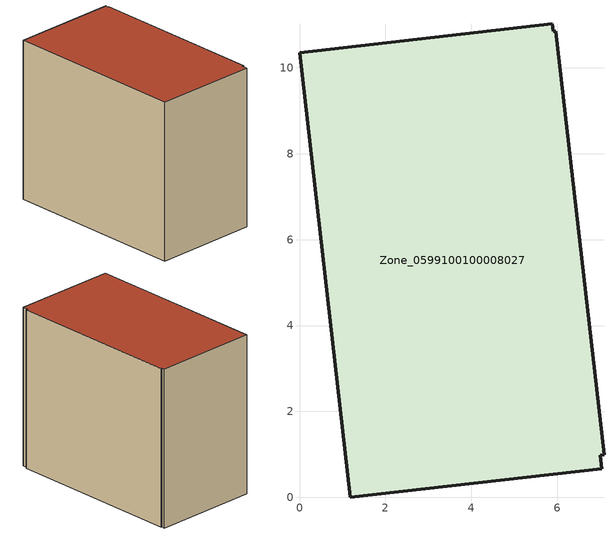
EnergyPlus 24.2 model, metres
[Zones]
Zone_0599100100008027
 floor ground (C_G): 5.96,10.86 7.09,0.99 7.01,0.98 7.04,0.67 1.19,0 0,10.35 5.89,11.03 5.91,10.85 z0
 wall outside (C_F): 1.19,0 7.04,0.67 7.01,0.98 7.09,0.99 5.96,10.86 5.91,10.85 5.89,11.03 0,10.35 1.19,0 z0:9.03
 roof outside (C_R): 7.09,0.99 5.96,10.86 5.91,10.85 5.89,11.03 0,10.35 1.19,0 7.04,0.67 7.01,0.98 z9.03
[BUILDING]
Pand.0599100100008027: North Axis=0; Terrain=City; Loads Convergence Tolerance Value=0.04; Temperature Convergence Tolerance Value=0.4; Solar Distribution=FullExterior; Maximum Number of Warmup Days=25; Minimum Number of Warmup Days=1
[Site:Location]
Rotterdam.The.Hague.AP_ZH_NLD Design_Conditions: Latitude=51.96; Longitude=4.45; Time Zone=1; Elevation=-4.5
[SITE:GROUNDTEMPERATURE:BUILDINGSURFACE]
18, 18, 18, 18, 18, 18, 18, 18, 18, 18, 18, 18
[MATERIAL] Thermal Absorptance=0.9; Solar Absorptance=0.7; Visible Absorptance=0.7
Name | Roughness | Thickness | Conductivity | Density | Specific Heat
G.TC.2015-2018 | MediumSmooth | 0.15 | 0.0428571 | 540 | 1210
F.TC.2015-2018 | Rough | 0.3 | 0.0666667 | 1920 | 840
R.TC.2015-2018 | MediumRough | 0.2 | 0.0333333 | 1500 | 1000
[CONSTRUCTION]
C_G: G.TC.2015-2018
C_F: F.TC.2015-2018
C_R: R.TC.2015-2018
[ZONE]
Zone_0599100100008027: Type=1; Multiplier=1; Ceiling Height=Autocalculate; Volume=Autocalculate; Floor Area=autocalculate; Part of Total Floor Area=Yes
[ZONEINFILTRATION:DESIGNFLOWRATE]
Infil_Zone_0599100100008027: Zone or ZoneList or Space or SpaceList=Zone_0599100100008027; Schedule=AlwaysOn; Design Flow Rate Calculation Method=Flow/Area; Flow Rate per Floor Area=0.0015; Constant Term Coefficient=1; Temperature Term Coefficient=0; Velocity Term Coefficient=0; Velocity Squared Term Coefficient=0
[HVACTEMPLATE:ZONE:IDEALLOADSAIRSYSTEM]
Zone_0599100100008027: Maximum Heating Supply Air Temperature=50; Minimum Cooling Supply Air Temperature=13; Maximum Heating Supply Air Humidity Ratio=0.0156; Minimum Cooling Supply Air Humidity Ratio=0.0077; Heating Limit=NoLimit; Cooling Limit=NoLimit; Dehumidification Control Type=ConstantSensibleHeatRatio; Cooling Sensible Heat Ratio=0.7; Dehumidification Setpoint=60; Humidification Control Type=None; Humidification Setpoint=30; Outdoor Air Method=None; Outdoor Air Flow Rate per Person=0.00944; Outdoor Air Flow Rate per Zone Floor Area=0; Outdoor Air Flow Rate per Zone=0; Demand Controlled Ventilation Type=None; Outdoor Air Economizer Type=NoEconomizer; Heat Recovery Type=None; Sensible Heat Recovery Effectiveness=0.7; Latent Heat Recovery Effectiveness=0.65
[ZONECONTROL:THERMOSTAT]
ThermostatControl_Zone_0599100100008027: Zone or ZoneList=Zone_0599100100008027; Control Type Schedule=DualSetpointControlType; Control 1=Thermostat_Zone_0599100100008027; Temperature Difference Between Cutout And Setpoint=0
[THERMOSTATSETPOINT:DUALSETPOINT]
Thermostat_Zone_0599100100008027: Heating Setpoint Temperature Schedule=HeatingSetpoint_Zone_0599100100008027; Cooling Setpoint Temperature Schedule=CoolingSetpoint_Zone_0599100100008027
[SCHEDULE:COMPACT]
HeatingSetpoint_Zone_0599100100008027: Through: 12/31, For: AllDays, Until: 24:00, 21
CoolingSetpoint_Zone_0599100100008027: Through: 12/31, For: AllDays, Until: 24:00, 24
DualSetpointControlType: Through: 12/31, For: AllDays, Until: 24:00, 4
AlwaysOn: Through: 12/31, For: AllDays, Until: 24:00, 1
